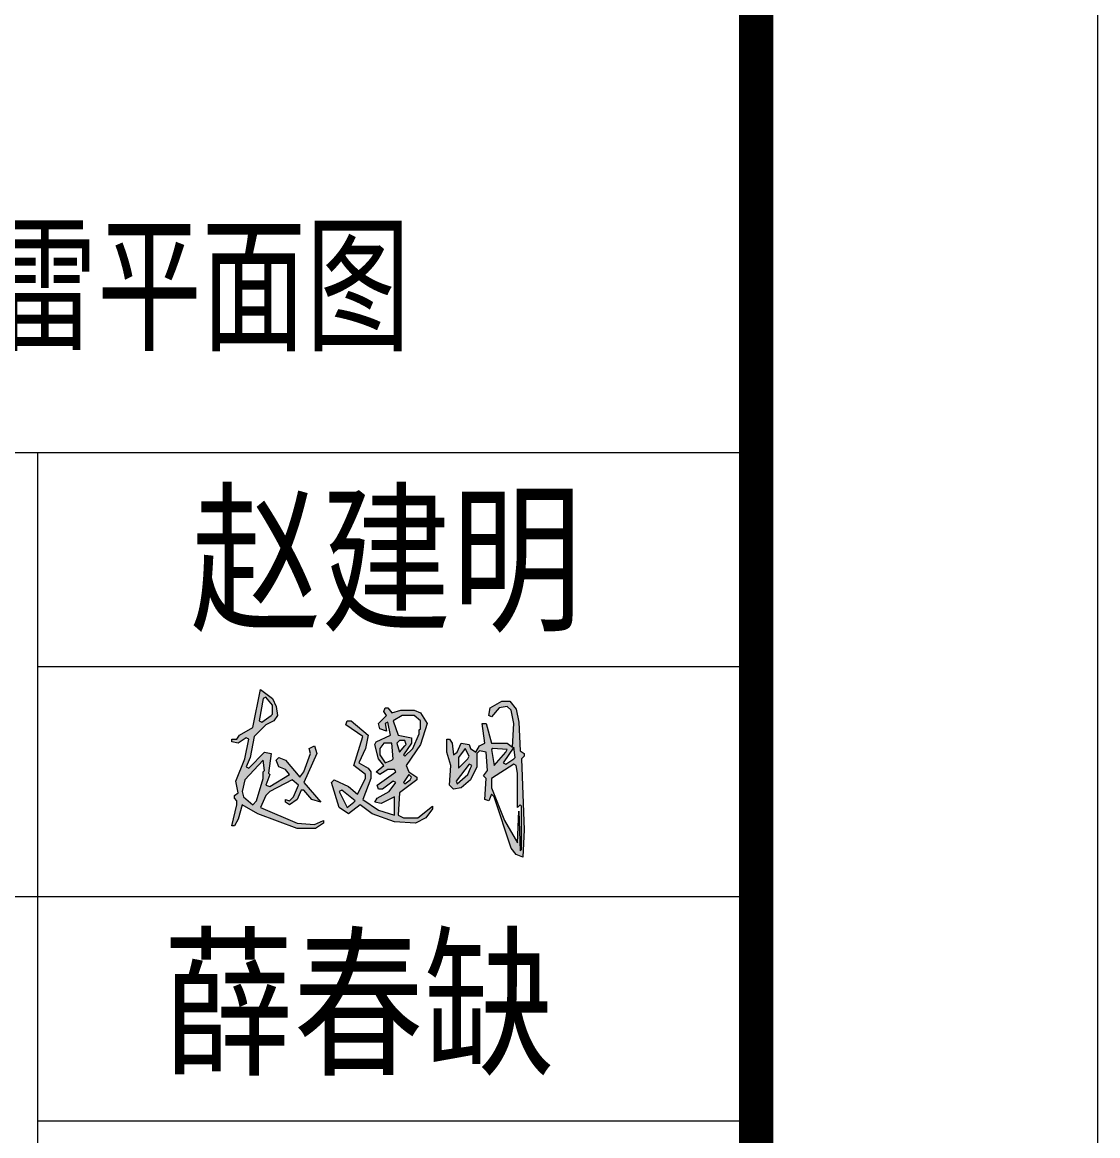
# Model space of a CAD drawing. Header units: inches. Extents: x -3272461 to -2504170, y 403793 to 1071042.
# Drawn here: x -2654718 to -2649994, y 509806 to 514696 of the extents above; entities that cross this region are included whole.
import ezdxf
from ezdxf.enums import TextEntityAlignment as Align

# ---------------------------------------------------------------- set-up
doc = ezdxf.new("R2010")
doc.units = ezdxf.units.IN
doc.header["$LTSCALE"] = 1000
doc.header["$MEASUREMENT"] = 0
doc.linetypes.add('LENGSHUI', pattern=[22, 20, -1, 0, -1])
doc.layers.get('0').update_dxf_attribs({"lineweight": 18})
for name, color, linetype, lineweight in [('00签名', 7, 'LENGSHUI', 18), ('PUB_TITLE', 153, 'Continuous', 18), ('图签文字', 4, 'Continuous', 18)]:
    doc.layers.add(name, color=color, linetype=linetype, lineweight=lineweight)
doc.styles.add('-黑体', font='', dxfattribs={"width": 0.7})
doc.styles.add('建筑图签-黑', font='', dxfattribs={"width": 0.7})
doc.styles.get('-黑体').set_extended_font_data('微软雅黑')
doc.styles.get('建筑图签-黑').set_extended_font_data('黑体')

msp = doc.modelspace()

# ---------------------------------------------------------------- hatches: boundary and pattern name
at = {"layer": '00签名', "linetype": 'Continuous'}
h = msp.add_hatch(color=256, dxfattribs=at)
h.paths.add_polyline_path([(-2653648, 511611.3), (-2653613.5, 511628.6), (-2653596.2, 511651.6), (-2653602, 511691.9), (-2653619.2, 511726.5), (-2653671.1, 511766.8), (-2653705.6, 511599.8), (-2653763.2, 511565.2), (-2653774.8, 511547.9), (-2653797.8, 511547.9), (-2653797.8, 511536.4), (-2653769, 511530.7), (-2653734.4, 511553.7), (-2653722.9, 511547.9), (-2653740.2, 511461.5), (-2653780.5, 511363.6), (-2653769, 511311.8), (-2653786.3, 511300.3), (-2653786.3, 511288.7), (-2653774.8, 511277.2), (-2653774.8, 511259.9), (-2653797.8, 511167.8), (-2653786.3, 511167.8), (-2653769, 511196.6), (-2653751.7, 511259.9), (-2653682.6, 511219.6), (-2653509.8, 511156.3), (-2653429.2, 511156.3), (-2653394.6, 511179.3), (-2653394.6, 511190.8), (-2653434.9, 511173.5), (-2653509.8, 511179.3), (-2653671.1, 511248.4), (-2653648, 511300.3), (-2653630.8, 511317.5), (-2653532.8, 511369.4), (-2653504, 511346.3), (-2653527.1, 511294.5), (-2653544.4, 511277.2), (-2653561.6, 511283), (-2653561.6, 511271.5), (-2653544.4, 511259.9), (-2653509.8, 511283), (-2653492.5, 511323.3), (-2653481, 511323.3), (-2653446.4, 511283), (-2653406.1, 511271.5), (-2653481, 511357.9), (-2653423.4, 511484.6), (-2653434.9, 511519.1), (-2653458, 511507.6), (-2653452.2, 511484.6), (-2653481, 511403.9), (-2653498.3, 511380.9), (-2653561.6, 511455.8), (-2653590.4, 511467.3), (-2653602, 511455.8), (-2653590.4, 511427), (-2653561.6, 511415.5), (-2653544.4, 511392.4), (-2653630.8, 511340.6), (-2653648, 511346.3), (-2653630.8, 511392.4), (-2653636.5, 511398.2), (-2653625, 511484.6), (-2653653.8, 511490.3), (-2653722.9, 511421.2), (-2653734.4, 511427), (-2653717.2, 511467.3), (-2653699.9, 511559.5)], flags=0)
h.paths.add_polyline_path([(-2653676.8, 511628.6), (-2653659.6, 511726.5), (-2653648, 511732.3), (-2653619.2, 511697.7), (-2653619.2, 511657.4), (-2653625, 511651.6), (-2653665.3, 511622.8)], flags=0)
h.paths.add_polyline_path([(-2653659.6, 511455.8), (-2653653.8, 511409.7), (-2653659.6, 511403.9), (-2653659.6, 511375.1), (-2653688.4, 511277.2), (-2653705.6, 511259.9), (-2653746, 511294.5), (-2653751.7, 511317.5), (-2653740.2, 511369.4)], flags=0)
h = msp.add_hatch(color=256, dxfattribs=at)
h.paths.add_polyline_path([(-2652968.4, 511663.1), (-2652997.2, 511674.7), (-2653054.8, 511674.7), (-2653095.1, 511663.1), (-2653112.4, 511686.2), (-2653123.9, 511686.2), (-2653129.6, 511668.9), (-2653118.1, 511651.6), (-2653152.7, 511617.1), (-2653146.9, 511594), (-2653118.1, 511582.5), (-2653123.9, 511617.1), (-2653112.4, 511622.8), (-2653100.8, 511565.2), (-2653164.2, 511536.4), (-2653170, 511524.9), (-2653152.7, 511461.5), (-2653129.6, 511432.7), (-2653164.2, 511403.9), (-2653146.9, 511392.4), (-2653112.4, 511415.5), (-2653083.6, 511415.5), (-2653077.8, 511403.9), (-2653158.4, 511346.3), (-2653152.7, 511329.1), (-2653135.4, 511329.1), (-2653089.3, 511363.6), (-2653077.8, 511357.9), (-2653106.6, 511317.5), (-2653158.4, 511288.7), (-2653170, 511271.5), (-2653141.2, 511265.7), (-2653083.6, 511294.5), (-2653083.6, 511213.9), (-2653152.7, 511236.9), (-2653221.8, 511283), (-2653187.2, 511375.1), (-2653187.2, 511403.9), (-2653198.8, 511421.2), (-2653239.1, 511444.3), (-2653210.3, 511507.6), (-2653198.8, 511565.2), (-2653273.6, 511628.6), (-2653290.9, 511628.6), (-2653296.7, 511611.3), (-2653221.8, 511559.5), (-2653262.1, 511432.7), (-2653210.3, 511392.4), (-2653210.3, 511375.1), (-2653244.8, 511306), (-2653285.2, 511340.6), (-2653348.5, 511369.4), (-2653360, 511357.9), (-2653325.5, 511248.4), (-2653285.2, 511219.6), (-2653233.3, 511259.9), (-2653181.5, 511219.6), (-2653083.6, 511185.1), (-2652991.4, 511179.3), (-2652945.3, 511202.3), (-2652916.5, 511242.7), (-2652916.5, 511254.2), (-2652979.9, 511202.3), (-2653043.2, 511202.3), (-2653066.3, 511213.9), (-2653060.5, 511311.8), (-2652985.6, 511369.4), (-2652985.6, 511380.9), (-2653020.2, 511403.9), (-2653031.7, 511432.7), (-2652968.4, 511524.9), (-2652939.6, 511617.1)], flags=0)
h.paths.add_polyline_path([(-2653089.3, 511628.6), (-2653049, 511651.6), (-2652997.2, 511651.6), (-2652968.4, 511628.6), (-2652968.4, 511594), (-2652974.1, 511588.3), (-2652974.1, 511571), (-2653002.9, 511507.6), (-2653037.5, 511473.1), (-2653043.2, 511478.8), (-2653008.7, 511530.7), (-2653008.7, 511553.7), (-2653066.3, 511565.2)], flags=0)
h.paths.add_polyline_path([(-2653095.1, 511530.7), (-2653089.3, 511461.5), (-2653095.1, 511455.8), (-2653123.9, 511444.3), (-2653146.9, 511478.8), (-2653146.9, 511507.6), (-2653129.6, 511530.7)], flags=0)
h.paths.add_polyline_path([(-2653060.5, 511542.2), (-2653037.5, 511542.2), (-2653031.7, 511524.9), (-2653037.5, 511519.1), (-2653060.5, 511490.3), (-2653072, 511530.7)], flags=0)
h.paths.add_polyline_path([(-2653020.2, 511392.4), (-2653008.7, 511380.9), (-2653014.4, 511369.4), (-2653037.5, 511352.1), (-2653043.2, 511357.9)], flags=0)
h.paths.add_polyline_path([(-2653314, 511323.3), (-2653256.4, 511277.2), (-2653262.1, 511271.5), (-2653290.9, 511248.4), (-2653325.5, 511317.5)], flags=0)
h.paths.add_polyline_path([(-2652680.4, 511617.1), (-2652697.6, 511617.1), (-2652686.1, 511530.7), (-2652709.2, 511519.1), (-2652726.4, 511490.3), (-2652749.5, 511507.6), (-2652755.2, 511524.9), (-2652789.8, 511530.7), (-2652807.1, 511490.3), (-2652824.4, 511478.8), (-2652830.1, 511530.7), (-2652841.6, 511547.9), (-2652853.2, 511547.9), (-2652853.2, 511490.3), (-2652835.9, 511432.7), (-2652841.6, 511346.3), (-2652824.4, 511329.1), (-2652789.8, 511334.8), (-2652749.5, 511369.4), (-2652720.7, 511427), (-2652720.7, 511484.6), (-2652709.2, 511496.1), (-2652680.4, 511490.3), (-2652674.6, 511409.7), (-2652691.9, 511386.7), (-2652680.4, 511375.1), (-2652686.1, 511283), (-2652668.8, 511277.2), (-2652657.3, 511306), (-2652645.8, 511294.5), (-2652570.9, 511069.9), (-2652547.9, 511041.1), (-2652519.1, 511029.5), (-2652513.3, 511150.5), (-2652524.8, 511461.5), (-2652513.3, 511473.1), (-2652513.3, 511484.6), (-2652530.6, 511496.1), (-2652536.4, 511622.8), (-2652547.9, 511680.4), (-2652576.7, 511715), (-2652611.2, 511715), (-2652663.1, 511686.2), (-2652668.8, 511651.6), (-2652657.3, 511645.9), (-2652622.8, 511686.2), (-2652588.2, 511691.9), (-2652570.9, 511674.7), (-2652559.4, 511617.1), (-2652565.2, 511513.4), (-2652588.2, 511530.7), (-2652657.3, 511530.7)], flags=0)
h.paths.add_polyline_path([(-2652651.6, 511507.6), (-2652588.2, 511501.9), (-2652594, 511490.3), (-2652645.8, 511432.7), (-2652657.3, 511501.9)], flags=0)
h.paths.add_polyline_path([(-2652755.2, 511473.1), (-2652761, 511461.5), (-2652801.3, 511421.2), (-2652801.3, 511467.3), (-2652772.5, 511507.6)], flags=0)
h.paths.add_polyline_path([(-2652559.4, 511513.4), (-2652553.6, 511467.3), (-2652559.4, 511461.5), (-2652594, 511438.5), (-2652605.5, 511444.3)], flags=0)
h.paths.add_polyline_path([(-2652743.7, 511432.7), (-2652749.5, 511421.2), (-2652761, 511392.4), (-2652807.1, 511352.1), (-2652812.8, 511363.6), (-2652755.2, 511438.5)], flags=0)
h.paths.add_polyline_path([(-2652559.4, 511438.5), (-2652547.9, 511432.7), (-2652542.1, 511398.2), (-2652542.1, 511248.4), (-2652530.6, 511259.9), (-2652524.8, 511254.2), (-2652524.8, 511064.1), (-2652530.6, 511058.3), (-2652536.4, 511231.1), (-2652542.1, 511092.9), (-2652599.7, 511190.8), (-2652657.3, 511334.8), (-2652657.3, 511375.1)], flags=0)

# ---------------------------------------------------------------- linework, layer by layer
for points in [[(-2653394.6, 511190.8), (-2653394.6, 511179.3), (-2653429.2, 511156.3), (-2653509.8, 511156.3), (-2653682.6, 511219.6), (-2653751.7, 511259.9), (-2653769, 511196.6), (-2653786.3, 511167.8), (-2653797.8, 511167.8), (-2653774.8, 511259.9), (-2653774.8, 511277.2), (-2653786.3, 511288.7), (-2653786.3, 511300.3), (-2653769, 511311.8), (-2653780.5, 511363.6), (-2653740.2, 511461.5), (-2653722.9, 511547.9), (-2653734.4, 511553.7), (-2653769, 511530.7), (-2653797.8, 511536.4), (-2653797.8, 511547.9), (-2653774.8, 511547.9), (-2653763.2, 511565.2), (-2653705.6, 511599.8), (-2653671.1, 511766.8), (-2653619.2, 511726.5), (-2653602, 511691.9), (-2653596.2, 511651.6), (-2653613.5, 511628.6), (-2653648, 511611.3), (-2653699.9, 511559.5), (-2653717.2, 511467.3), (-2653734.4, 511427), (-2653722.9, 511421.2), (-2653653.8, 511490.3), (-2653625, 511484.6), (-2653636.5, 511398.2), (-2653630.8, 511392.4), (-2653648, 511346.3), (-2653630.8, 511340.6), (-2653544.4, 511392.4), (-2653561.6, 511415.5), (-2653590.4, 511427), (-2653602, 511455.8), (-2653590.4, 511467.3), (-2653561.6, 511455.8), (-2653498.3, 511380.9), (-2653481, 511403.9), (-2653452.2, 511484.6), (-2653458, 511507.6), (-2653434.9, 511519.1), (-2653423.4, 511484.6), (-2653481, 511357.9), (-2653406.1, 511271.5), (-2653446.4, 511283), (-2653481, 511323.3), (-2653492.5, 511323.3), (-2653509.8, 511283), (-2653544.4, 511259.9), (-2653561.6, 511271.5), (-2653561.6, 511283), (-2653544.4, 511277.2), (-2653527.1, 511294.5), (-2653504, 511346.3), (-2653532.8, 511369.4), (-2653630.8, 511317.5), (-2653648, 511300.3), (-2653671.1, 511248.4), (-2653509.8, 511179.3), (-2653434.9, 511173.5), (-2653394.6, 511190.8)], [(-2653625, 511651.6), (-2653619.2, 511657.4), (-2653619.2, 511697.7), (-2653648, 511732.3), (-2653659.6, 511726.5), (-2653676.8, 511628.6), (-2653665.3, 511622.8), (-2653625, 511651.6)], [(-2652513.3, 511484.6), (-2652513.3, 511473.1), (-2652524.8, 511461.5), (-2652513.3, 511150.5), (-2652519.1, 511029.5), (-2652547.9, 511041.1), (-2652570.9, 511069.9), (-2652645.8, 511294.5), (-2652657.3, 511306), (-2652668.8, 511277.2), (-2652686.1, 511283), (-2652680.4, 511375.1), (-2652691.9, 511386.7), (-2652674.6, 511409.7), (-2652680.4, 511490.3), (-2652709.2, 511496.1), (-2652720.7, 511484.6), (-2652720.7, 511427), (-2652749.5, 511369.4), (-2652789.8, 511334.8), (-2652824.4, 511329.1), (-2652841.6, 511346.3), (-2652835.9, 511432.7), (-2652853.2, 511490.3), (-2652853.2, 511547.9), (-2652841.6, 511547.9), (-2652830.1, 511530.7), (-2652824.4, 511478.8), (-2652807.1, 511490.3), (-2652789.8, 511530.7), (-2652755.2, 511524.9), (-2652749.5, 511507.6), (-2652726.4, 511490.3), (-2652709.2, 511519.1), (-2652686.1, 511530.7), (-2652697.6, 511617.1), (-2652680.4, 511617.1), (-2652657.3, 511530.7), (-2652588.2, 511530.7), (-2652565.2, 511513.4), (-2652559.4, 511617.1), (-2652570.9, 511674.7), (-2652588.2, 511691.9), (-2652622.8, 511686.2), (-2652657.3, 511645.9), (-2652668.8, 511651.6), (-2652663.1, 511686.2), (-2652611.2, 511715), (-2652576.7, 511715), (-2652547.9, 511680.4), (-2652536.4, 511622.8), (-2652530.6, 511496.1), (-2652513.3, 511484.6)], [(-2652916.5, 511254.2), (-2652916.5, 511242.7), (-2652945.3, 511202.3), (-2652991.4, 511179.3), (-2653083.6, 511185.1), (-2653181.5, 511219.6), (-2653233.3, 511259.9), (-2653285.2, 511219.6), (-2653325.5, 511248.4), (-2653360, 511357.9), (-2653348.5, 511369.4), (-2653285.2, 511340.6), (-2653244.8, 511306), (-2653210.3, 511375.1), (-2653210.3, 511392.4), (-2653262.1, 511432.7), (-2653221.8, 511559.5), (-2653296.7, 511611.3), (-2653290.9, 511628.6), (-2653273.6, 511628.6), (-2653198.8, 511565.2), (-2653210.3, 511507.6), (-2653239.1, 511444.3), (-2653198.8, 511421.2), (-2653187.2, 511403.9), (-2653187.2, 511375.1), (-2653221.8, 511283), (-2653152.7, 511236.9), (-2653083.6, 511213.9), (-2653083.6, 511294.5), (-2653141.2, 511265.7), (-2653170, 511271.5), (-2653158.4, 511288.7), (-2653106.6, 511317.5), (-2653077.8, 511357.9), (-2653089.3, 511363.6), (-2653135.4, 511329.1), (-2653152.7, 511329.1), (-2653158.4, 511346.3), (-2653077.8, 511403.9), (-2653083.6, 511415.5), (-2653112.4, 511415.5), (-2653146.9, 511392.4), (-2653164.2, 511403.9), (-2653129.6, 511432.7), (-2653152.7, 511461.5), (-2653170, 511524.9), (-2653164.2, 511536.4), (-2653100.8, 511565.2), (-2653112.4, 511622.8), (-2653123.9, 511617.1), (-2653118.1, 511582.5), (-2653146.9, 511594), (-2653152.7, 511617.1), (-2653118.1, 511651.6), (-2653129.6, 511668.9), (-2653123.9, 511686.2), (-2653112.4, 511686.2), (-2653095.1, 511663.1), (-2653054.8, 511674.7), (-2652997.2, 511674.7), (-2652968.4, 511663.1), (-2652939.6, 511617.1), (-2652968.4, 511524.9), (-2653031.7, 511432.7), (-2653020.2, 511403.9), (-2652985.6, 511380.9), (-2652985.6, 511369.4), (-2653060.5, 511311.8), (-2653066.3, 511213.9), (-2653043.2, 511202.3), (-2652979.9, 511202.3), (-2652916.5, 511254.2)], [(-2652974.1, 511588.3), (-2652968.4, 511594), (-2652968.4, 511628.6), (-2652997.2, 511651.6), (-2653049, 511651.6), (-2653089.3, 511628.6), (-2653066.3, 511565.2), (-2653008.7, 511553.7), (-2653008.7, 511530.7), (-2653043.2, 511478.8), (-2653037.5, 511473.1), (-2653002.9, 511507.6), (-2652974.1, 511571), (-2652974.1, 511588.3)], [(-2653095.1, 511455.8), (-2653089.3, 511461.5), (-2653095.1, 511530.7), (-2653129.6, 511530.7), (-2653146.9, 511507.6), (-2653146.9, 511478.8), (-2653123.9, 511444.3), (-2653095.1, 511455.8)], [(-2653037.5, 511519.1), (-2653031.7, 511524.9), (-2653037.5, 511542.2), (-2653060.5, 511542.2), (-2653072, 511530.7), (-2653060.5, 511490.3), (-2653037.5, 511519.1)], [(-2652761, 511461.5), (-2652755.2, 511473.1), (-2652772.5, 511507.6), (-2652801.3, 511467.3), (-2652801.3, 511421.2), (-2652761, 511461.5)], [(-2652594, 511490.3), (-2652588.2, 511501.9), (-2652651.6, 511507.6), (-2652657.3, 511501.9), (-2652645.8, 511432.7), (-2652594, 511490.3)], [(-2652559.4, 511461.5), (-2652553.6, 511467.3), (-2652559.4, 511513.4), (-2652605.5, 511444.3), (-2652594, 511438.5), (-2652559.4, 511461.5)], [(-2653659.6, 511403.9), (-2653653.8, 511409.7), (-2653659.6, 511455.8), (-2653740.2, 511369.4), (-2653751.7, 511317.5), (-2653746, 511294.5), (-2653705.6, 511259.9), (-2653688.4, 511277.2), (-2653659.6, 511375.1), (-2653659.6, 511403.9)], [(-2652749.5, 511421.2), (-2652743.7, 511432.7), (-2652755.2, 511438.5), (-2652812.8, 511363.6), (-2652807.1, 511352.1), (-2652761, 511392.4), (-2652749.5, 511421.2)], [(-2652530.6, 511058.3), (-2652524.8, 511064.1), (-2652524.8, 511254.2), (-2652530.6, 511259.9), (-2652542.1, 511248.4), (-2652542.1, 511398.2), (-2652547.9, 511432.7), (-2652559.4, 511438.5), (-2652657.3, 511375.1), (-2652657.3, 511334.8), (-2652599.7, 511190.8), (-2652542.1, 511092.9), (-2652536.4, 511231.1), (-2652530.6, 511058.3)], [(-2653014.4, 511369.4), (-2653008.7, 511380.9), (-2653020.2, 511392.4), (-2653043.2, 511357.9), (-2653037.5, 511352.1), (-2653014.4, 511369.4)], [(-2653262.1, 511271.5), (-2653256.4, 511277.2), (-2653314, 511323.3), (-2653325.5, 511317.5), (-2653290.9, 511248.4), (-2653262.1, 511271.5)]]:
    msp.add_lwpolyline(points, dxfattribs=at)
at = {"layer": 'PUB_TITLE'}
for p, q in [((-2657808.5, 512806.8), (-2651494.3, 512806.8)), ((-2657808.5, 512806.8), (-2651494.3, 512806.8)), ((-2657808.5, 512806.8), (-2651494.3, 512806.8)), ((-2654651.4, 512806.8), (-2654651.4, 493630.6)), ((-2654651.4, 511866.6), (-2651494.3, 511866.6)), ((-2657808.5, 510856.8), (-2651494.3, 510856.8)), ((-2654651.4, 509871.7), (-2651494.3, 509871.7))]:
    msp.add_line(p, q, dxfattribs=at)
msp.add_lwpolyline([(-2649994.3, 492130.6), (-2649994.3, 555130.6), (-2761444.3, 555130.6), (-2761444.3, 492130.6)], close=True, dxfattribs=at)
msp.add_lwpolyline([(-2651494.3, 493630.6, 150, 150, 0), (-2651494.3, 553630.6, 150, 150, 0), (-2757694.3, 553630.6, 150, 150, 0), (-2757694.3, 493630.6, 150, 150, 0)], format="xyseb", close=True, dxfattribs=at)

# ---------------------------------------------------------------- texts
at = {"style": '-黑体', "width": 0.8}
for s, p in [('赵建明', (-2653978.5, 512339.7)), ('薛春缺', (-2654099.8, 510389.7))]:
    msp.add_text(s, height=525, dxfattribs=at).set_placement(p, align=Align.MIDDLE_LEFT)
at = {"layer": '图签文字', "color": 4, "style": '建筑图签-黑', "width": 0.7}
msp.add_text('屋面防雷平面图', height=480, dxfattribs=at).set_placement((-2654617.7, 513303.7), align=Align.CENTER)

doc.saveas('drawing.dxf')
